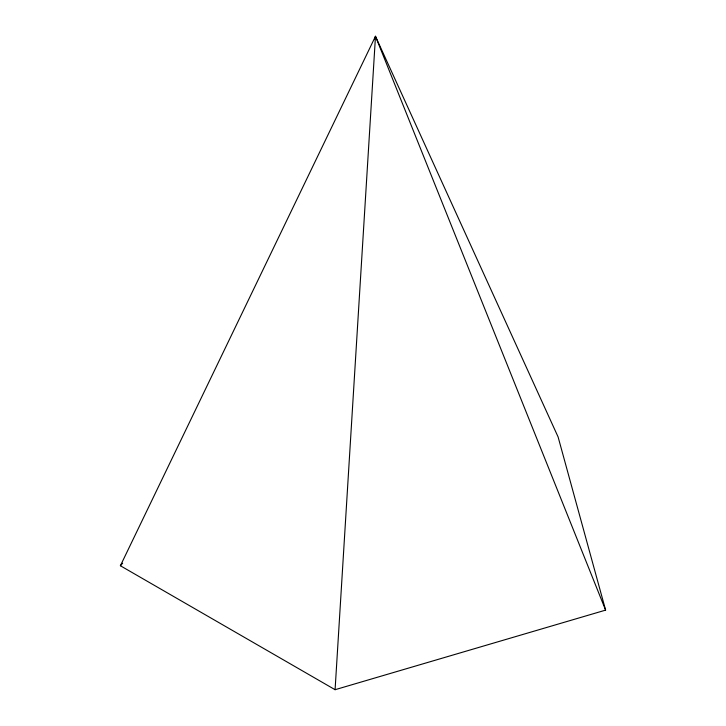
<?xml version="1.0" encoding="UTF-8"?>
<svg xmlns="http://www.w3.org/2000/svg" width="726" height="726" viewBox="0 0 726 726"><rect width="100%" height="100%" fill="white"/><g stroke="black" fill="none" stroke-linecap="round" stroke-linejoin="round"><path stroke-width="1.09" d="M335.085 689.7L375.487 36.3L558.112 436.979L605.611 610.121L335.085 689.7L120.389 565.745L375.487 36.3L605.611 610.121M374.462 39.549L375.487 36.3M120.389 565.745L122.64 563.204"/></g></svg>
